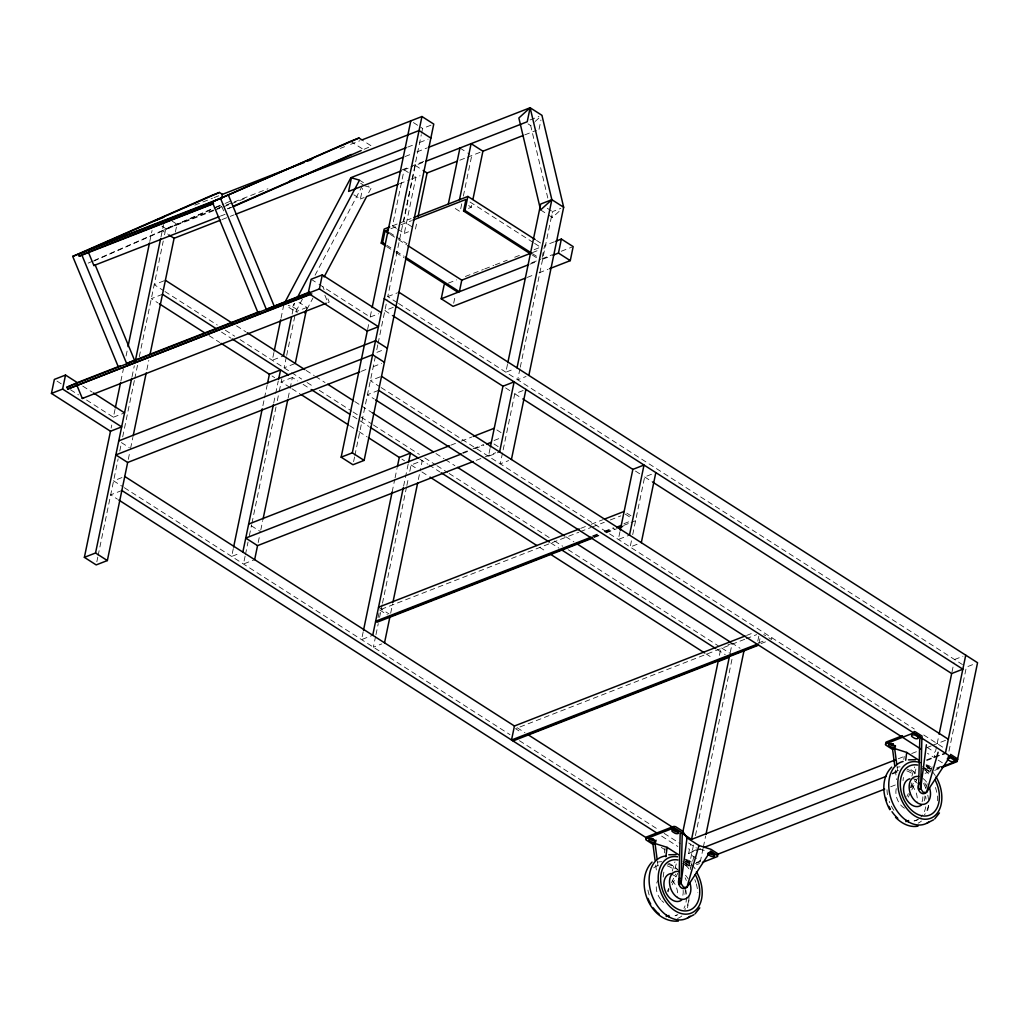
<?xml version="1.0" encoding="UTF-8"?>
<svg xmlns="http://www.w3.org/2000/svg" width="1029" height="1029" viewBox="0 0 1029 1029"><rect width="100%" height="100%" fill="white"/><g stroke="black" fill="none" stroke-linecap="round" stroke-linejoin="round"><path stroke-width="0.75" stroke-dasharray="5 3.75" d="M664.374 852.861L664.991 848.166M663.19 877.081L664.219 869.261M903.796 759.505L904.208 756.379M903.025 780.599L903.436 777.474M111.132 428.115L111.775 425.003M86.552 400.037L113.396 417.221L115.016 409.375M120.869 381.129L123.467 368.575M126.065 356.008L127.364 349.731M149.797 241.442L152.073 230.457M132.034 376.743L134.31 365.758M160.987 236.979L163.572 224.476M96.829 561.795L97.794 557.126M98.115 555.57L118.142 458.844M119.776 450.998L121.396 443.139M122.695 436.862L134.413 380.331M134.735 378.762L137.654 364.626M139.288 356.767L163.251 241.056M164.537 234.831L165.823 228.605L224.695 205.646M128.303 459.358L129.911 451.564M130.567 448.451L132.844 437.441M146.851 369.81L148.806 360.369M175.38 232.027L176.988 224.245L171.74 220.888M219.499 208.385L220.052 205.684M233.3 548.598L231.679 556.445L240.053 553.178M262.897 405.683L264.196 399.406M264.517 397.837L267.128 385.27M273.92 352.484L272.299 360.266L283.464 355.905M281.007 318.231L283.914 304.211M273.727 402.956L275.36 395.085M275.682 393.515L278.28 380.936M292.133 314.064L294.384 303.221L292.545 306.693L288.223 305.459M245.108 556.149L243.487 564.008L254.652 559.647M245.442 554.58L248.04 542.026M249.34 535.736L251.616 524.751M251.938 523.169L276.004 406.969M277.303 400.68L278.936 392.834M279.258 391.264L281.856 378.723M286.371 356.922L284.107 367.829L295.272 363.469M286.692 355.365L295.079 314.887M258.202 542.527L259.81 534.733M260.774 530.051L262.729 520.61M288.146 397.927L289.766 390.068M290.088 388.499L292.377 377.489L297.741 380.923M306.192 310.784L306.886 307.414L299.015 302.372M353.847 194.803L360.407 198.996L362.594 188.41M367.585 329.512L368.884 323.286M319.003 284.3L370.17 317.061L371.791 309.214M396.435 228.361L392.499 225.84L404.114 169.785L412.488 166.518M353.603 461.635L354.568 456.966M354.889 455.41L375.534 355.764M377.784 344.856L376.177 352.651L384.55 349.384M378.106 343.3L387.136 299.709M397.168 302.616L387.779 296.596L421.311 134.67M421.633 133.114L422.597 128.445L430.971 125.178M422.713 162.531L415.279 165.425L403.664 221.479L412.848 227.358M397.747 229.197L404.307 233.39L415.922 177.348L411.986 174.827M415.472 229.043L417.092 221.261M363.198 631.767L361.565 639.614L372.73 635.266M392.139 491.991L394.737 479.437M395.059 477.868L397.014 468.439M461.738 203.832L460.13 211.627L453.57 207.421M463.359 196.05L471.745 155.572L467.809 153.051M403.612 486.125L408.179 464.105M378.067 617.593L379.019 613.001M375.649 636.179L373.373 647.177L381.746 643.91M375.984 634.61L378.26 623.625M379.56 617.336L382.158 604.769M382.479 603.2L406.545 487M406.879 485.418L408.5 477.572M409.799 471.295L411.098 465.005L422.263 460.658L420.964 466.947M468.504 208.36L471.295 207.266L472.26 202.597M453.686 303.233L455.307 295.452M390.673 613.22L392.628 603.791M418.353 479.527L420.642 468.517M539.029 129.32L540.971 119.981M490.061 448.503L488.453 456.284L499.618 451.924M507.49 364.356L505.869 372.202L514.243 368.935M502.512 452.94L500.261 463.847L508.635 460.58M503.168 449.827L514.77 393.785L523.144 390.518M519.941 368.781L517.677 379.765L526.051 376.498M520.275 367.212L552.496 211.614L560.869 208.347M619.96 531.671L618.339 539.453L629.504 535.106M631.433 540.83L630.147 547.016L639.922 543.209M632.706 534.656L644.656 476.954L653.029 473.687M719.4 655.37L721.02 647.588L731.516 654.303M703.039 848.526L700.466 860.977L688.658 853.427L690.588 844.076M730.243 652.566L732.185 643.228L740.057 648.27M693.495 845.041L689.301 865.338L685.365 862.816M695.45 835.625L732.507 656.708M691.578 864.579L691.938 862.816M703.36 846.97L705.637 835.985M757.781 641.08L759.402 633.298M758.939 643.614L760.199 637.478M771.853 637.748L771.493 639.498L763.737 634.533M936.519 746.72L934.268 757.614L927.502 753.292M937.162 743.607L938.782 735.812M951.992 671.976L953.934 662.637M948.97 751.157L966.385 667.088L974.759 663.821M672.271 871.1L674.934 861.839M911.9 776.175L914.575 766.927M668.155 891.873L669.043 888.786M674.857 868.772L677.095 861.08M690.215 869.608L694.678 854.211M910.472 787.712L912.26 781.551M914.498 773.859L916.736 766.155M925.817 788.548L927.605 782.4M930.731 771.621L932.531 765.46M688.903 900.671L686.755 907.231L684.851 909.649M928.531 805.758L926.396 812.318L924.492 814.724M667.268 891.423L668.67 888.529M671.474 882.753L675.68 874.071M672.169 884.824L677.777 873.248M906.896 796.51L908.298 793.616M911.102 787.828L915.321 779.146M908.285 797.141L911.102 791.352M911.797 789.899L917.405 778.336M302.423 299.117L295.722 311.774L286.538 305.896M315.067 275.219L361.951 186.635M306.938 309.369L312.906 298.088M368.639 192.77L371.328 187.702L368.704 186.03M547.801 198.07L530.668 125.551L534.051 122.477M535.17 121.448L541.936 115.312M548.457 214.984L552.393 217.505L560.278 210.328M88.172 263.128L92.584 261.186M94.051 260.543L211.678 208.951M215.64 207.215L220.926 204.9M93.6 261.147L212.707 208.913M214.173 208.27L224.013 203.948M225.338 203.369L231.937 200.475M227.731 208.681L230.676 207.395M364.125 149.269L371.495 146.041L361.951 139.931M327.929 302.642L329.229 302.076L326.939 296.519M194.79 205.144L212.553 198.211M214.032 197.632L222.405 194.365M340.162 148.433L344.638 146.684M350.593 144.356L359.957 140.716M226.187 205.054L267.926 188.783M213.633 210.675L162.286 230.702L167.534 234.059M215.1 210.096L222.496 207.215M223.988 206.636L229.969 204.295M231.461 203.716L244.915 198.468M227.576 208.887L233.159 206.713M220.399 216.116L225.055 214.366L220.772 203.974M222.02 219.563L233.995 214.894M407.716 147.121L413.709 144.793M419.703 142.452L428.077 139.185M405.092 156.524L411.047 154.196M417.002 151.88L427.421 147.816M402.005 169.888L409.452 166.981M410.944 166.402L424.334 161.18M530.025 119.956L538.952 116.47M360.407 198.996L364.137 197.542M399.496 183.754L409.941 179.676M411.433 179.097L420.102 175.715M459.834 160.215L465.79 157.887M467.269 157.308L480.119 152.305M524.726 134.902L536.302 130.387M163.984 280.84L154.221 284.66L163.611 290.667M162.479 294.307L151.314 298.667L158.029 302.963M392.499 225.84L398.082 223.653M399.484 223.113L411.111 218.572M390.904 228.708L399.728 225.274M401.207 224.695L411.51 220.682M404.307 233.39L408.5 231.757M306.886 307.414L295.722 311.774L298.59 312.597M387.779 296.596L397.554 292.789M448.322 283.142L456.696 279.875M465.365 276.492L483.308 269.495M484.813 268.916L493.779 265.418M495.271 264.839L507.233 260.17M514.706 257.25L522.192 254.33M534.154 249.674L540.135 247.333M554.387 241.776L544.611 245.584L541.717 259.604L550.091 256.337M532.405 252.607L538.296 250.304M393.258 307.337L384.885 310.604L392.924 315.762M113.396 417.221L124.56 412.861M370.17 317.061L378.543 313.794M531.62 262.819L540.521 259.347M542.013 258.768L552.393 254.716M561.294 251.243L571.687 247.192M530.012 264.157L535.903 261.868M527.234 277.418L533.176 275.103M539.106 272.788L548.007 269.315M292.377 377.489L281.213 381.836L290.602 387.856M361.295 371.328L370.273 367.829M373.27 366.658L381.643 363.391M121.962 477.572L113.589 480.839L122.991 486.846M380.138 376.858L370.363 380.679L379.765 386.685M121.859 490.499L110.695 494.846L117.46 499.181M378.633 390.325L367.469 394.686L374.234 399.02M450.831 445.197L459.809 441.698M461.314 441.107L471.796 437.016M462.638 452.76L471.616 449.249M473.121 448.67L483.604 444.579M494.087 440.489L500.068 438.161M462.896 453.365L468.89 451.036M474.883 448.695L483.862 445.197M476.208 460.349L483.694 457.429M485.186 456.837L495.669 452.747M580.716 528.366L589.707 524.867M591.199 524.275L603.174 519.606M381.142 609.348L578.838 532.237M580.33 531.646L590.813 527.555M592.318 526.977L604.293 522.308M610.287 519.967L620.77 515.876M592.524 535.929L598.518 533.588M604.499 531.26L613.49 527.748M623.973 523.658L629.967 521.33M592.794 536.546L598.775 534.205M604.769 531.864L613.76 528.366M593.656 537.099L599.65 534.758M605.644 532.43L614.622 528.919M623.613 525.42L629.607 523.079M631.099 522.488L635.588 520.738M594.26 537.485L600.254 535.144M606.248 532.816L616.731 528.726M746.565 635.446L752.559 633.105M727.992 644.861L732.185 643.228M744.687 639.305L515.542 728.686L521.999 732.828M746.179 638.726L756.662 634.636M758.373 643.009L764.367 640.668M761.01 643.588L765.499 641.839M954.578 659.525L962.951 656.258M898.227 758.785L904.221 756.456M911.707 753.537L917.701 751.196M926.679 747.684L931.181 745.935M932.673 745.356L945.535 740.34M696.389 849.697L692.195 851.317L688.26 848.809M892.066 773.358L898.06 771.03M926.512 759.929L938.487 755.247M688.658 853.427L694.639 851.086M696.144 850.494L700.633 848.745M892.336 773.975L898.317 771.634M926.782 760.534L941.239 754.887M927.245 767.3L928.981 766.618M687.616 862.212L689.353 861.53M936.506 768.058L940.93 766.335M696.273 862.611L700.466 860.977M890.664 786.786L896.645 784.458M925.11 773.358L931.091 771.017M937.085 768.676L940.082 767.518M695.398 863.55L701.289 861.247M934.666 770.387L939.091 768.663M696.517 864.733L699.463 863.575M914.691 820.833L917.482 819.74M677.841 914.652L675.05 915.746A26.561 18.265 68.7 0 0 677.738 914.742M364.575 185.773L371.328 187.702M699.488 849.015L707 851.395M907.154 769.139L915.566 773.281M667.512 864.064L673.635 866.405L677.944 869.814M528.044 123.866L530.668 125.551M459.937 148.009L466.497 152.215M413.414 122.567L422.597 128.445M547.248 208.257L552.496 211.614M540.585 209.942L547.145 214.135M536.533 240.413L540.572 242.998M415.279 165.425L421.839 169.631M469.996 202.018L533.279 242.548M534.63 243.41L540.019 246.857M468.671 205.581L471.295 207.266M404.114 169.785L410.674 173.978M532.289 253.558L537.678 257.018M532.237 254.973L537.627 258.42M350.593 141.282L363.121 149.308M359.52 180.152L363.456 182.66M360.69 183.303L363.314 184.988M389.515 232.554L394.904 236.001M396.255 236.863L407.021 243.757M390.403 234.458L397.143 238.767M398.48 239.628L406.558 244.799M386.66 245.159L394.737 250.33M396.088 251.192L404.165 256.362M386.608 246.561L394.699 251.732M396.036 252.594L404.114 257.777M398.519 303.465L962.449 664.567M505.586 387.894L510.834 391.264M514.77 393.785L521.484 398.082M635.472 471.076L640.72 474.433M644.656 476.954L652.772 482.151M311.131 279.258L317.691 283.451M496.878 429.942L502.126 433.299M626.777 513.111L632.025 516.468M625.259 514.127L631.716 518.256M292.545 306.693L299.105 310.899M161.887 226.084L165.823 228.605M493.971 443.949L499.232 447.306M381.103 387.547L914.318 728.969M923.72 734.989L946.346 749.485M926.923 747.26L934.795 752.302M938.204 760.135L946.075 765.177M927.193 766.361L929.033 767.544M236.503 325.833L245.892 331.852M306.102 370.401L314.218 375.598M315.569 376.46L325.035 382.531M354.786 401.58L360.201 405.04M361.552 405.915L372.382 412.835M435.949 453.545L444.065 458.741M445.416 459.616L454.882 465.674M565.809 536.701L573.925 541.897M922.576 766.644L927.746 769.949A2.058 1.029 11.7 0 0 930.615 770.361M922.216 768.406L927.373 771.711A2.058 1.029 11.7 0 0 930.062 772.174M164.962 291.529L217.286 325.035M225.338 330.193L234.728 336.2M240.104 339.647L301.69 379.084M307.105 382.544L313.871 386.878M319.286 390.338L351.751 411.137M353.101 411.999L359.854 416.333M361.218 417.195L372.035 424.128M373.386 424.99L419.382 454.432M424.784 457.905L435.614 464.825M436.965 465.7L447.782 472.62M449.133 473.494L549.229 537.588M554.644 541.048L562.76 546.245M568.162 549.705L718.306 645.852M221.531 332.123L230.92 338.129M303.105 384.357L309.819 388.653M352.754 416.153L368.858 426.456M419.639 458.973L427.678 464.118M429.029 464.979L439.846 471.912M550.747 542.926L558.863 548.123M717.11 649.44L725.226 654.637M209.016 335.608L219.756 342.49M272.029 375.958L274.653 377.643M291.94 388.718L299.992 393.863M349.641 425.659L357.693 430.817M359.031 431.666L367.083 436.823M401.915 459.127L404.538 460.812M411.098 465.005L416.513 468.478M421.916 471.938L428.681 476.273M539.582 547.287L546.348 551.608M705.945 653.801L712.711 658.136M82.719 386.081L92.173 392.126M57.032 381.129L62.409 384.576M70.448 389.721L78.5 394.879M121.383 442.573L129.255 447.615M251.269 525.742L260.453 531.62M378.531 607.239L389.026 613.953M379.65 609.927L387.393 614.892M517.06 727.67L524.931 732.712M688.607 843.021L696.479 848.05M124.329 487.707L509.972 734.642M519.439 740.7L658.753 829.901M664.155 833.374L680.388 843.767M661.634 836.114L677.841 846.494M687.565 861.286L689.404 862.469M661.261 847.381L665.313 849.98M682.947 861.569L688.105 864.874A2.058 1.029 11.7 0 0 690.793 865.338M685.455 863.717L687.295 864.9A2.585 1.286 11.7 0 0 690.883 865.402M682.587 863.318L687.745 866.624A2.058 1.029 11.7 0 0 690.613 867.023M926.357 765.061L930.898 768.702M685.597 859.074L691.269 863.627L696.003 869.955M924.775 782.915L925.959 785.564M685.147 877.827L686.33 880.477M322.939 286.821L324.084 289.586M324.868 295.22L327.325 301.163M551.801 214.971L552.393 217.505M896.992 766.078L897.828 772.432M895.32 770.078L896.581 779.596M657.364 861.003L658.2 867.344M655.692 864.99L656.528 871.344M685.61 864.913A33.198 22.831 68.7 0 1 689.224 869.261M694.832 879.602A33.198 22.831 68.7 0 1 695.823 882.393M696.247 883.795A33.198 22.831 68.7 0 1 697.868 892.413M685.468 875.267A14.522 9.994 68.7 0 1 688.092 878.779M685.25 889.48A14.522 9.994 68.7 0 1 684.426 896.156M685.288 863.074A26.561 18.265 68.7 0 1 689.829 866.932M684.581 859.447A29.88 20.554 68.7 0 1 691.038 864.63M649.145 894.947A26.561 18.265 68.7 0 1 647.498 886.934M653.724 867.884A26.561 18.265 68.7 0 1 658.83 865.286M667.178 865.801A26.561 18.265 68.7 0 1 673.21 869.081M685.79 890.085A26.561 18.265 68.7 0 1 686.382 894.098M686.497 897.249A26.561 18.265 68.7 0 1 683.963 908.324M663.731 902.394A14.522 9.994 68.7 0 1 661.673 900.581M660.734 899.513A14.522 9.994 68.7 0 1 657.634 880.773M672.207 880.438A14.522 9.994 68.7 0 1 677.429 896.671M671.307 874.47A14.522 9.994 68.7 0 1 676.799 877.313M683.153 890.304A14.522 9.994 68.7 0 1 681.841 898.073M657.814 862.135A29.88 20.554 68.7 0 1 661.737 861.697M668.593 863.241A29.88 20.554 68.7 0 1 677.777 869.801M688.903 896.027A29.88 20.554 68.7 0 1 687.308 907.797M681.815 915.977A29.88 20.554 68.7 0 1 677.301 918.537M685.353 861.852A2.585 1.286 11.7 0 1 688.941 862.353L690.781 863.537A2.585 1.286 11.7 0 1 691.475 864.219M685.404 861.633A2.585 1.286 11.7 0 0 685.816 861.968L687.655 863.151A2.585 1.286 11.7 0 0 691.256 863.653A2.585 1.286 11.7 0 0 691.154 861.787L689.301 860.604A2.585 1.286 11.7 0 0 685.713 860.103M926.447 765.988A29.88 20.554 68.7 0 1 935.271 775.609M925.238 769.988A33.198 22.831 68.7 0 1 928.853 774.348M935.451 787.468A33.198 22.831 68.7 0 1 937.651 800.768M913.032 778.734A14.522 9.994 68.7 0 1 916.376 780.021M924.942 795.996A14.522 9.994 68.7 0 1 923.566 802.337M923.039 778.541A14.522 9.994 68.7 0 1 927.721 783.854M924.917 768.149A26.561 18.265 68.7 0 1 929.47 772.007M897.442 767.21A29.88 20.554 68.7 0 1 900.028 766.811M910.961 769.705A29.88 20.554 68.7 0 1 916.402 773.872M923.553 783.429A29.88 20.554 68.7 0 1 926.1 789.153M927.785 795.121A29.88 20.554 68.7 0 1 928.441 799.623M928.48 805.488A29.88 20.554 68.7 0 1 926.936 812.884M921.444 821.052A29.88 20.554 68.7 0 1 918.138 823.136M918.627 819.097A26.561 18.265 68.7 0 1 911.797 821.206M893.918 810.337A26.561 18.265 68.7 0 1 889.21 801.334M887.474 794.671A26.561 18.265 68.7 0 1 887.011 788.87M894.523 772.097A26.561 18.265 68.7 0 1 898.458 770.361M906.806 770.875A26.561 18.265 68.7 0 1 912.839 774.168M925.676 796.523A26.561 18.265 68.7 0 1 926.01 799.186M925.74 806.839A26.561 18.265 68.7 0 1 920.878 817.219M904.44 808.189A14.522 9.994 68.7 0 1 897.262 785.86M911.835 785.526A14.522 9.994 68.7 0 1 917.058 801.745M914.292 780.831A14.522 9.994 68.7 0 1 917.418 783.352M922.859 796.819A14.522 9.994 68.7 0 1 921.971 802.054M924.672 768.47A2.585 1.286 11.7 0 0 925.084 768.804L926.936 769.975A2.585 1.286 11.7 0 0 930.525 770.477A2.585 1.286 11.7 0 0 930.422 768.624L928.57 767.441A2.585 1.286 11.7 0 0 926.1 766.759M925.856 765.049A2.585 1.286 11.7 0 1 928.943 765.692L930.782 766.862A2.585 1.286 11.7 0 1 931.194 767.197M931.271 768.509A2.585 1.286 11.7 0 1 927.296 768.226"/><path stroke-width="1.5" d="M655.061 860.231L652.952 844.346L646.418 840.166A2.058 1.029 11.7 0 1 646.341 838.674L672.85 828.332A2.058 1.029 11.7 0 1 675.719 828.731L682.266 832.911L681.031 883.499L683.59 887.268L686.935 887.281L710.602 851.06L717.059 855.189A2.058 1.029 11.7 0 1 717.136 856.681L702.408 862.431M894.69 765.306L892.593 749.434L886.046 745.24A2.058 1.029 11.7 0 1 885.969 743.748L912.479 733.407A2.058 1.029 11.7 0 1 915.36 733.806L921.894 737.999L920.659 788.574L923.219 792.356L926.563 792.356L950.23 756.148L956.687 760.277A2.058 1.029 11.7 0 1 956.764 761.769L942.037 767.505M665.853 856.745L667.088 847.356L655.049 843.536L652.952 844.346M679.757 878.046C675.912 882.998 681.481 892.079 686.935 887.281L698.961 845.516L687.012 837.863L682.626 831.162L676.092 826.982A2.058 1.029 11.7 0 0 673.21 826.583L646.701 836.924A2.058 1.029 11.7 0 0 646.778 838.416M686.999 837.85L681.031 883.499L678.934 884.31L680.169 833.734L682.266 832.911M905.687 760.264L906.716 752.431L894.677 748.61L892.593 749.434M919.386 783.133C915.54 788.085 921.109 797.153 926.563 792.356L938.114 752.263M926.396 744.764L920.659 788.574L918.563 789.397L919.797 738.809L921.894 737.999M51.45 393.425L62.615 389.078L121.654 426.881L110.489 431.241L51.45 393.425L54.357 379.418L65.522 375.058L77.329 382.621L120.252 365.874M62.615 389.078L65.522 375.058M359.79 371.919L127.66 462.471L107.35 560.561L96.186 564.908L84.378 557.345L110.489 431.241M115.338 407.806L120.547 382.698M128.02 346.593L149.475 243.011M84.378 557.345L95.543 552.997L131.712 378.312M135.288 361.038L160.653 238.548M133.165 435.872L146.195 372.961M150.105 354.079L174.094 238.265L220.515 220.155M221.518 198.61L222.405 194.365L304.391 162.389M233.622 547.016L262.241 408.822M267.45 383.701L269.405 374.273L280.57 369.925L278.615 379.354M274.241 350.928L280.685 319.787M242.844 552.084L273.405 404.526M283.464 355.905L291.49 317.164M308.224 293.265L319.389 288.917L378.428 326.72L367.263 331.068L308.224 293.265L311.131 279.258L322.296 274.897L381.335 312.7M254.652 559.647L257.546 545.64L473.211 461.519M263.064 519.04L287.811 399.509M295.272 363.469L306.192 310.784L304.957 313.099M319.389 288.917L322.296 274.897M385.27 245.699L381.232 243.114L384.126 229.107L389.708 226.92M381.232 243.114L382.621 242.574L385.013 231.01L387.959 229.866M118.361 366.993L72.712 256.388L209.659 203.099L350.593 141.282L358.967 138.015L361.951 139.931L421.954 116.521L433.762 124.085L364.125 460.4L352.96 464.748L341.152 457.185L367.263 331.068M372.125 307.632L410.79 120.882M341.152 457.185L352.317 452.837L421.954 116.521M418.057 216.579L427.086 172.988L456.85 161.373M448.322 204.064L459.937 148.009M363.52 630.198L392.139 491.991M397.335 466.87L399.291 457.442L410.455 453.094L408.5 462.536M459.487 199.703L471.102 143.648L482.91 151.212L523.234 135.481M525.755 277.997L453.043 306.359L441.235 298.796L444.142 284.776M372.73 635.266L403.291 487.695M530.887 254.112L463.564 210.996L465.957 199.433L412.976 220.103M463.564 210.996L464.954 210.456L467.861 196.436L535.183 239.551M472.903 199.485L482.91 151.212M384.537 642.816L389.978 616.551L431.91 600.19M392.949 602.209L417.71 482.678M530.938 253.173L461.777 280.158L459.371 291.721L405.516 257.224M528.842 375.418L563.66 207.253L541.936 115.312L530.128 107.749L527.221 121.756L425.697 161.36M490.383 446.946L502.962 386.222L514.127 381.862L499.618 451.924M507.811 362.787L540.688 204.051L551.853 199.69L563.66 207.253M517.021 367.855L551.853 199.69L530.128 107.749L428.9 147.224M511.426 459.487L525.935 389.425M552.882 255.243L558.464 253.07L561.358 239.05L573.166 246.613L570.272 260.633L549.499 268.736M745.06 636.025L514.436 725.998L511.529 740.005L757.138 644.205M620.281 530.115L632.848 469.391L644.013 465.031L629.504 535.106M641.311 542.656L655.82 472.594M682.664 832.77L718.113 661.596L729.278 657.235L691.552 839.407L683.488 834.249M705.958 834.416L743.993 650.791M939.104 734.256L951.671 673.532L962.835 669.184L384.229 298.693M965.742 655.164L945.432 753.254L942.641 754.347M941.574 766.927L957.24 760.817L977.55 662.727L398.943 292.236M285.406 301.394L350.889 177.67L359.52 180.152L297.368 297.587M324.096 276.942L366.633 196.565L397.991 184.332M652.039 862.07C633.272 881.75 650.405 923.425 678.343 921.084M695.102 913.791L699.797 907.848M891.667 767.145C880.374 778.451 882.663 796.832 889.815 809.707M934.731 818.878L939.438 812.936M530.128 107.749L518.86 117.988L540.585 209.942L551.853 199.69M687.552 917.971L693.932 914.717M927.18 823.059L933.56 819.804M72.712 256.388L211.035 195.716L219.409 192.449L222.405 194.365M219.409 192.449L78.474 254.266L79.272 256.17L213.042 203.871M79.272 256.17L87.066 252.748M257.919 312.559L212.257 201.954L358.967 138.015M213.582 203.343L88.365 252.182L93.883 265.533L95.182 264.955L134.542 360.304L126.734 363.726L81.87 255.038M233.609 206.109L351.339 154.466M233.159 206.713L361.192 150.556M311.826 293.87L67.708 389.091L66.924 387.187L77.329 382.621M67.708 389.091L310.436 293.972M309.613 292.017L266.292 309.292L220.63 198.687M76.815 385.103L82.32 398.455L83.619 397.876M154.016 221.042L163.791 217.235M307.362 161.219L311.838 159.482M88.88 249.7L220.065 198.533M289.779 180.963L419.06 130.542L430.868 138.105M93.883 265.533L219.1 216.682M235.5 214.315L406.223 147.713M403.6 157.103L351.506 177.425L348.599 191.433L401.13 170.943M414.082 217.415L467.861 196.436M127.557 363.031L259.758 311.465M66.924 387.187L309.536 292.545M82.32 398.455L326.232 303.246M555.776 241.236L561.358 239.05M441.235 298.796L528.546 264.736M118.759 440.888L375.534 340.728L387.341 348.291M248.645 524.07L449.326 445.789M473.289 436.437L494.254 428.257M461.404 453.956L245.738 538.077L257.546 545.64M486.858 444.026L491.347 442.264M378.531 607.239L579.224 528.957M604.679 519.028L624.153 511.426M591.289 537.125L375.636 621.246L377.116 622.198L592.768 538.064M616.757 527.195L621.246 525.446M434.907 599.019L487.322 578.581M490.318 577.41L553.216 552.869M556.213 551.698L592.164 537.678M618.223 528.134L622.725 526.385M527.375 734.719L576.793 715.438M579.79 714.28L587.276 711.348M590.273 710.19L642.688 689.739M645.685 688.568L653.171 685.648M656.168 684.478L708.582 664.039M711.579 662.869L720.57 659.357M725.059 657.608L758.013 644.759M513.008 740.944L758.617 645.144M902.536 735.684L886.329 741.999A2.058 1.029 11.7 0 0 886.419 743.491M891.448 744.379L893.198 743.697M651.82 839.304L652.695 838.957M674.844 830.313L675.719 829.979M691.552 839.407L895.23 759.955M703.63 847.574L886.342 776.303M948.133 756.958L950.23 756.148M710.64 853.234L712.377 852.552M716.93 854.559L884.67 789.127M905.829 821.618L908.62 820.537M666.2 916.543L668.991 915.45M908.427 759.852L915.707 759.685M917.971 826.171C909.379 827.766 901.391 823.213 895.513 817.322M668.799 854.765L676.066 854.61M698.961 845.516L710.962 849.311L717.419 853.44A2.058 1.029 11.7 0 1 717.663 854.855M558.464 253.07L570.272 260.633M423.151 170.467L427.086 172.988M464.954 210.456L530.938 252.697M385.013 231.01L389.052 233.596M407.908 245.661L461.777 280.158M382.621 242.574L385.322 244.297M405.465 258.639L457.982 292.262M392.924 315.762L502.962 386.222M522.822 398.93L632.848 469.391M652.772 482.151L951.671 673.532M384.434 362.311L372.627 354.748L115.853 454.908L127.66 462.471M168.846 234.895L174.094 238.265M381.527 376.318L948.326 739.246M922.254 736.249L915.72 732.056A2.058 1.029 11.7 0 0 913.996 731.529M950.59 754.386L957.047 758.527A2.058 1.029 11.7 0 1 957.124 760.007M378.633 390.325L957.24 760.817M375.585 399.882L920.749 748.958M906.716 752.431L918.524 759.994M891.397 743.452L893.249 744.623M165.386 280.3L232.477 323.26M247.243 332.714L304.738 369.527M327.736 384.254L353.436 400.718M372.382 412.835L433.248 451.808M457.596 467.41L564.458 535.826M576.626 543.621L730.834 642.366M162.479 294.307L216.154 328.675M232.258 338.991L288.442 374.968M311.157 389.515L350.079 414.43M370.196 427.318L418.327 458.137M441.197 472.774L549.396 542.064M561.577 549.859L715.76 648.579M159.366 303.825L204.99 333.036M221.094 343.352L269.405 374.273M301.343 394.724L348.304 424.797M368.433 437.685L399.291 457.442M430.032 477.134L536.881 545.55M550.412 554.207L704.595 652.939M352.317 452.837L364.125 460.4M906.047 820.319L908.401 821.837M93.523 392.988L124.56 412.861M124.753 476.478L514.436 725.998M527.581 734.41L674.085 828.216M674.792 829.387L676.632 830.57M710.589 852.308L712.428 853.491M121.859 490.499L657.582 833.516M667.088 847.356L678.896 854.919M651.769 838.365L653.608 839.548M118.811 500.043L646.379 837.85M666.406 915.244L668.773 916.749M95.543 552.997L107.35 560.561M228.438 195.266L274.087 305.87M209.659 203.099L210.443 205.003M894.677 748.61L896.786 764.496M655.049 843.536L657.145 859.408M696.427 871.833A29.88 20.554 68.7 0 1 691.372 913.057A29.88 20.554 68.7 0 1 659.332 887.332A29.88 20.554 68.7 0 1 677.712 856.81M695.282 874.521A26.561 18.265 68.7 0 1 689.533 910.202A26.561 18.265 68.7 0 1 661.544 886.664A26.561 18.265 68.7 0 1 677.982 859.974M690.086 916.209A33.198 22.831 68.7 0 1 652.373 896.413A33.198 22.831 68.7 0 1 666.29 855.948M689.932 882.921A14.522 9.994 68.7 0 1 683.59 899.32A14.522 9.994 68.7 0 1 669.75 884.85A14.522 9.994 68.7 0 1 678.986 871.473M681.841 899.899A14.522 9.994 68.7 0 1 665.12 890.664A14.522 9.994 68.7 0 1 672.31 873.518M659.229 914.112A29.88 20.554 68.7 0 1 657.107 912.247M656.103 911.231A29.88 20.554 68.7 0 1 653.235 907.848M650.714 904.028A29.88 20.554 68.7 0 1 647.974 898.433M678.484 831.754A2.585 1.286 11.7 0 1 674.895 831.252L673.043 830.069A2.585 1.286 11.7 0 1 672.361 829.387M649.222 838.018A2.585 1.286 11.7 0 0 650.019 839.047L651.871 840.23A2.585 1.286 11.7 0 0 656.078 840.23M714.666 854.456A2.585 1.286 11.7 0 1 710.692 854.16L708.84 852.99A2.585 1.286 11.7 0 1 708.428 852.655M707.682 853.697A2.585 1.286 11.7 0 0 708.479 854.739L710.319 855.922A2.585 1.286 11.7 0 0 713.907 856.424A2.585 1.286 11.7 0 0 713.817 854.559L711.965 853.375A2.585 1.286 11.7 0 0 708.376 852.874M936.056 776.908A29.88 20.554 68.7 0 1 930.203 818.441A29.88 20.554 68.7 0 1 898.446 790.002A29.88 20.554 68.7 0 1 920.093 762.618M934.924 779.609A26.561 18.265 68.7 0 1 929.174 815.29A26.561 18.265 68.7 0 1 901.172 791.751A26.561 18.265 68.7 0 1 917.611 765.061M928.57 822.171A33.198 22.831 68.7 0 1 892.4 802.466A33.198 22.831 68.7 0 1 903.063 761.473M929.56 788.008A14.522 9.994 68.7 0 1 923.232 804.395A14.522 9.994 68.7 0 1 909.392 789.925A14.522 9.994 68.7 0 1 918.614 776.548M921.482 804.974A14.522 9.994 68.7 0 1 905.327 797.153A14.522 9.994 68.7 0 1 909.816 778.799M897.79 818.287A29.88 20.554 68.7 0 1 891.989 811.688M890.342 809.103A29.88 20.554 68.7 0 1 888.889 806.389M886.548 800.575A29.88 20.554 68.7 0 1 885.699 797.591M888.966 743.452A2.585 1.286 11.7 0 0 889.648 744.134L891.5 745.305A2.585 1.286 11.7 0 0 895.474 745.601M947.323 758.785A2.585 1.286 11.7 0 0 948.108 759.814L949.96 760.997A2.585 1.286 11.7 0 0 953.549 761.499A2.585 1.286 11.7 0 0 953.446 759.634L951.593 758.45A2.585 1.286 11.7 0 0 948.005 757.961M917.649 736.713L915.81 735.542A2.585 1.286 11.7 0 0 912.221 735.04A2.585 1.286 11.7 0 0 912.311 736.893L914.164 738.076A2.585 1.286 11.7 0 0 917.752 738.578A2.585 1.286 11.7 0 0 917.649 736.713M894.625 745.703L892.786 744.52A2.585 1.286 11.7 0 0 889.185 744.018A2.585 1.286 11.7 0 0 889.288 745.884L891.14 747.067A2.585 1.286 11.7 0 0 894.728 747.568A2.585 1.286 11.7 0 0 894.625 745.703M678.021 831.638L676.169 830.454A2.585 1.286 11.7 0 0 672.58 829.953A2.585 1.286 11.7 0 0 672.683 831.818L674.535 833.001A2.585 1.286 11.7 0 0 678.124 833.503A2.585 1.286 11.7 0 0 678.021 831.638M654.997 840.616L653.145 839.432A2.585 1.286 11.7 0 0 649.556 838.931A2.585 1.286 11.7 0 0 649.659 840.796L651.498 841.979A2.585 1.286 11.7 0 0 655.1 842.481A2.585 1.286 11.7 0 0 654.997 840.616"/></g></svg>
